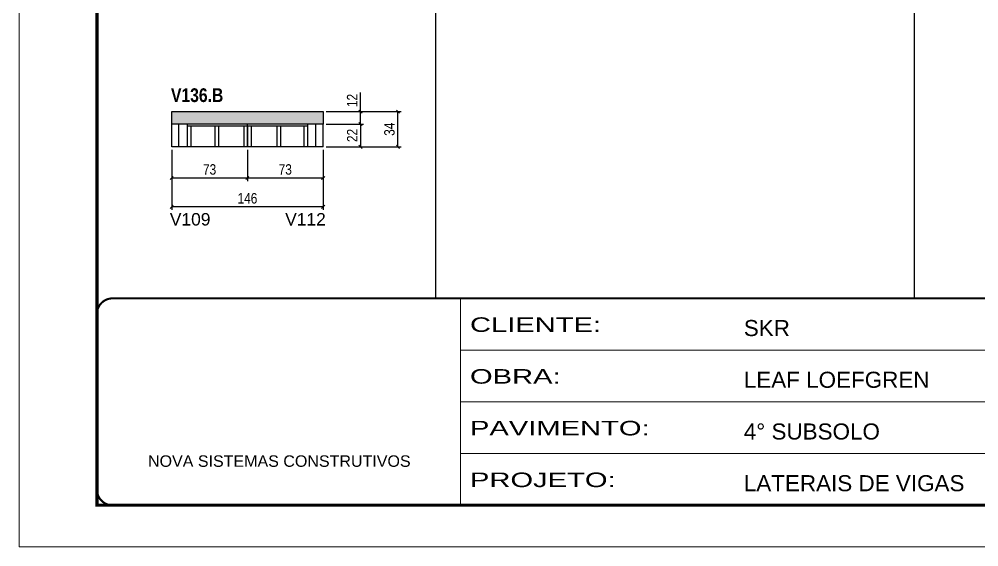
# Model space of a CAD drawing. Extents: x 3309 to 9590, y -2522 to 14608.
# Drawn here: x 8078 to 9003, y 11261 to 11769 of the extents above; entities that cross this region are included whole.
import ezdxf

# ---------------------------------------------------------------- set-up
doc = ezdxf.new("R2010")
doc.units = 0
doc.linetypes.add('CONTINUO', pattern=[0])
doc.linetypes.add('DASHED', pattern=[0.75, 0.5, -0.25])
for name, color, linetype in [('5', 5, 'Continuous'), ('COTA', 241, 'Continuous'), ('NOMENCLATURA', 7, 'Continuous'), ('Painéis', 200, 'Continuous'), ('SARR_2.2x7', 40, 'Continuous'), ('SARR_3.5x7', 81, 'Continuous')]:
    doc.layers.add(name, color=color, linetype=linetype)
doc.layers.add('Folhas', color=255, linetype='Continuous', lineweight=9)
doc.layers.add('SARRAFO DE PRESSAO', color=251, linetype='DASHED', lineweight=9)
doc.styles.add('ARIAL', font='arial.ttf')
doc.styles.add('COTA TECNICA', font='techl___.ttf', dxfattribs={"height": 10})
doc.styles.get("Standard").update_dxf_attribs({"font": 'arial.ttf'})
doc.styles.add('TECNICA', font='techb___.ttf', dxfattribs={"height": 10})
doc.styles.add('Tecnologia', font='')
doc.styles.get('Tecnologia').set_extended_font_data('Forgotten Futurist')
doc.dimstyles.new('PAINEL', dxfattribs={"dimtxt": 10, "dimasz": 3, "dimexe": 3, "dimexo": 3, "dimgap": 3, "dimtad": 1, "dimdec": 1, "dimzin": 12, "dimdsep": 46, "dimtxsty": 'COTA TECNICA', "dimblk1": 'OBLIQUE', "dimblk2": 'OBLIQUE', "dimsah": 1, "dimcen": 0.9, "dimclrd": 4, "dimclre": 4, "dimclrt": 240, "dimadec": 1, "dimazin": 3, "dimtfac": 1, "dimtdec": 1, "dimtmove": 0, "dimatfit": 3, "dimfxl": 1, "dimtolj": 1, "dimtzin": 12, "dimarcsym": 0})

# ---------------------------------------------------------------- blocks, each defined once
blk = doc.blocks.new('9999999999')
at = {"color": 30, "linetype": 'CONTINUO'}
for p, q in [((98564.56, 34230.21), (98564.56, 34429.45)), ((98564.56, 34379.64), (99583.98, 34379.64)), ((98564.56, 34329.83), (99487.98, 34329.83)), ((98564.56, 34280.02), (99487.98, 34280.02))]:
    blk.add_line(p, q, dxfattribs=at)
at = {"color": 30, "linetype": 'CONTINUO', "const_width": 2}
blk.add_lwpolyline([(99583.98, 34230.21), (99583.98, 34414.45, 0.414214), (99568.98, 34429.45), (98228.98, 34429.45, 0.414214), (98213.98, 34414.45), (98213.98, 34245.21, 0.414214), (98228.98, 34230.21), (99583.98, 34230.21)], format="xyb", dxfattribs=at)
at = {"layer": 'Folhas'}
blk.add_lwpolyline([(98138.98, 34190.21), (99623.98, 34190.21), (99623.98, 35240.21), (98138.98, 35240.21)], close=True, dxfattribs=at)
at = {"layer": 'Folhas', "color": 30, "const_width": 3}
blk.add_lwpolyline([(98213.98, 34230.21), (99583.98, 34230.21), (99583.98, 35200.21), (98213.98, 35200.21)], close=True, dxfattribs=at)
at = {"color": 7, "linetype": 'Continuous', "ltscale": 5, "style": 'ARIAL'}
for s, height, p in [('SKR', 15.483, (98837.68, 34393.13)), ('LEAF LOEFGREN', 15.4829, (98837.68, 34343.32)), ('4° SUBSOLO', 15.483, (98837.68, 34293.51)), ('NOVA SISTEMAS CONSTRUTIVOS', 11.0592, (98263.19, 34267.21)), ('LATERAIS DE VIGAS', 15.4829, (98837.68, 34243.7))]:
    blk.add_text(s, height=height, dxfattribs=at).set_placement(p)
at = {"layer": 'Folhas', "color": 7, "style": 'Tecnologia', "width": 1.5}
for s, p in [('CLIENTE:', (98573.65, 34397.17)), ('OBRA:', (98573.65, 34347.31)), ('PAVIMENTO:', (98573.65, 34297.5)), ('PROJETO:', (98573.65, 34247.69))]:
    blk.add_text(s, height=14, dxfattribs=at).set_placement(p)
blk = doc.blocks.new('_Oblique')
at = {"color": 0, "linetype": 'ByBlock', "lineweight": -2}
blk.add_line((-0.5, -0.5), (0.5, 0.5), dxfattribs=at)
blk = doc.blocks.new('*D388')
at = {"layer": 'COTA', "color": 4, "linetype": 'ByBlock', "lineweight": -2, "transparency": 16777216}
for p, q in [((8297.94, 11642.85), (8297.94, 11612.84)), ((8370.94, 11642.85), (8370.94, 11612.84)), ((8370.94, 11615.84), (8297.94, 11615.84))]:
    blk.add_line(p, q, dxfattribs=at)
at = {"layer": 'Defpoints', "color": 0, "linetype": 'ByBlock', "transparency": 16777216}
for p in [(8297.94, 11645.85), (8370.94, 11645.85), (8297.94, 11615.84)]:
    blk.add_point(p, dxfattribs=at)
at = {"layer": 'COTA', "color": 4, "linetype": 'ByBlock', "lineweight": -2, "transparency": 16777216, "xscale": 3, "yscale": 3, "zscale": 3, "rotation": 180}
blk.add_blockref('_Oblique', (8297.94, 11615.84), dxfattribs=at)
at = {"layer": 'COTA', "color": 4, "linetype": 'ByBlock', "lineweight": -2, "transparency": 16777216, "xscale": 3, "yscale": 3, "zscale": 3}
blk.add_blockref('_Oblique', (8370.94, 11615.84), dxfattribs=at)
at = {"layer": 'COTA', "color": 240, "linetype": 'ByBlock', "transparency": 16777216, "insert": (8334.44, 11624.06), "char_height": 10, "attachment_point": 5, "style": 'COTA TECNICA'}
blk.add_mtext('\\A1;73', dxfattribs=at)
blk = doc.blocks.new('*D389')
at = {"layer": 'COTA', "color": 4, "linetype": 'ByBlock', "lineweight": -2, "transparency": 16777216}
for p, q in [((8224.94, 11642.85), (8224.94, 11612.84)), ((8297.94, 11642.85), (8297.94, 11612.84)), ((8297.94, 11615.84), (8224.94, 11615.84))]:
    blk.add_line(p, q, dxfattribs=at)
at = {"layer": 'Defpoints', "color": 0, "linetype": 'ByBlock', "transparency": 16777216}
for p in [(8224.94, 11645.85), (8297.94, 11645.85), (8224.94, 11615.84)]:
    blk.add_point(p, dxfattribs=at)
at = {"layer": 'COTA', "color": 4, "linetype": 'ByBlock', "lineweight": -2, "transparency": 16777216, "xscale": 3, "yscale": 3, "zscale": 3, "rotation": 180}
blk.add_blockref('_Oblique', (8224.94, 11615.84), dxfattribs=at)
at = {"layer": 'COTA', "color": 4, "linetype": 'ByBlock', "lineweight": -2, "transparency": 16777216, "xscale": 3, "yscale": 3, "zscale": 3}
blk.add_blockref('_Oblique', (8297.94, 11615.84), dxfattribs=at)
at = {"layer": 'COTA', "color": 240, "linetype": 'ByBlock', "transparency": 16777216, "insert": (8261.44, 11624.06), "char_height": 10, "attachment_point": 5, "style": 'COTA TECNICA'}
blk.add_mtext('\\A1;73', dxfattribs=at)
blk = doc.blocks.new('*D390')
at = {"layer": 'COTA', "color": 4, "linetype": 'ByBlock', "lineweight": -2, "transparency": 16777216}
for p, q in [((8224.94, 11642.85), (8224.94, 11585.13)), ((8370.94, 11642.85), (8370.94, 11585.13)), ((8370.94, 11588.13), (8224.94, 11588.13))]:
    blk.add_line(p, q, dxfattribs=at)
at = {"layer": 'Defpoints', "color": 0, "linetype": 'ByBlock', "transparency": 16777216}
for p in [(8224.94, 11645.85), (8370.94, 11645.85), (8224.94, 11588.13)]:
    blk.add_point(p, dxfattribs=at)
at = {"layer": 'COTA', "color": 4, "linetype": 'ByBlock', "lineweight": -2, "transparency": 16777216, "xscale": 3, "yscale": 3, "zscale": 3, "rotation": 180}
blk.add_blockref('_Oblique', (8224.94, 11588.13), dxfattribs=at)
at = {"layer": 'COTA', "color": 4, "linetype": 'ByBlock', "lineweight": -2, "transparency": 16777216, "xscale": 3, "yscale": 3, "zscale": 3}
blk.add_blockref('_Oblique', (8370.94, 11588.13), dxfattribs=at)
at = {"layer": 'COTA', "color": 240, "linetype": 'ByBlock', "transparency": 16777216, "insert": (8297.94, 11596.23), "char_height": 10, "attachment_point": 5, "style": 'COTA TECNICA'}
blk.add_mtext('\\A1;146', dxfattribs=at)
blk = doc.blocks.new('*D391')
at = {"layer": 'COTA', "color": 4, "lineweight": -2, "transparency": 16777216}
for p, q in [((8373.94, 11667.85), (8409.96, 11667.85)), ((8406.96, 11667.85), (8406.96, 11645.85)), ((8373.94, 11645.85), (8409.96, 11645.85))]:
    blk.add_line(p, q, dxfattribs=at)
at = {"layer": 'Defpoints', "color": 0, "transparency": 16777216}
for p in [(8370.94, 11667.85), (8370.94, 11645.85), (8406.96, 11645.85)]:
    blk.add_point(p, dxfattribs=at)
at = {"layer": 'COTA', "color": 4, "lineweight": -2, "transparency": 16777216, "xscale": 3, "yscale": 3, "zscale": 3}
for p, rotation in [((8406.96, 11667.85), 90), ((8406.96, 11645.85), 270)]:
    blk.add_blockref('_Oblique', p, dxfattribs=dict(at, rotation=rotation))
at = {"layer": 'COTA', "color": 240, "transparency": 16777216, "insert": (8398.96, 11656.85), "char_height": 10, "attachment_point": 5, "rotation": 90, "style": 'COTA TECNICA'}
blk.add_mtext('\\A1;22', dxfattribs=at)
blk = doc.blocks.new('*D392')
at = {"layer": 'COTA', "color": 4, "lineweight": -2, "transparency": 16777216}
for p, q in [((8406.96, 11679.85), (8406.96, 11698.17)), ((8373.94, 11679.85), (8409.96, 11679.85)), ((8406.96, 11667.85), (8406.96, 11679.85)), ((8373.94, 11667.85), (8409.96, 11667.85))]:
    blk.add_line(p, q, dxfattribs=at)
at = {"layer": 'Defpoints', "color": 0, "transparency": 16777216}
for p in [(8370.94, 11679.85), (8406.96, 11679.85), (8370.94, 11667.85)]:
    blk.add_point(p, dxfattribs=at)
at = {"layer": 'COTA', "color": 4, "lineweight": -2, "transparency": 16777216, "xscale": 3, "yscale": 3, "zscale": 3}
for p, rotation in [((8406.96, 11679.85), 90), ((8406.96, 11667.85), 270)]:
    blk.add_blockref('_Oblique', p, dxfattribs=dict(at, rotation=rotation))
at = {"layer": 'COTA', "color": 240, "transparency": 16777216, "insert": (8398.9, 11690.51), "char_height": 10, "attachment_point": 5, "rotation": 90, "style": 'COTA TECNICA'}
blk.add_mtext('\\A1;12', dxfattribs=at)
blk = doc.blocks.new('*D393')
at = {"layer": 'COTA', "color": 4, "lineweight": -2, "transparency": 16777216}
for p, q in [((8373.94, 11679.85), (8446.1, 11679.85)), ((8443.1, 11645.85), (8443.1, 11679.85)), ((8373.94, 11645.85), (8446.1, 11645.85))]:
    blk.add_line(p, q, dxfattribs=at)
at = {"layer": 'Defpoints', "color": 0, "transparency": 16777216}
for p in [(8370.94, 11679.85), (8443.1, 11679.85), (8370.94, 11645.85)]:
    blk.add_point(p, dxfattribs=at)
at = {"layer": 'COTA', "color": 4, "lineweight": -2, "transparency": 16777216, "xscale": 3, "yscale": 3, "zscale": 3}
for p, rotation in [((8443.1, 11679.85), 90), ((8443.1, 11645.85), 270)]:
    blk.add_blockref('_Oblique', p, dxfattribs=dict(at, rotation=rotation))
at = {"layer": 'COTA', "color": 240, "transparency": 16777216, "insert": (8434.88, 11662.85), "char_height": 10, "attachment_point": 5, "rotation": 90, "style": 'COTA TECNICA'}
blk.add_mtext('\\A1;34', dxfattribs=at)

msp = doc.modelspace()

# ---------------------------------------------------------------- hatches: boundary and pattern name
at = {"layer": 'COTA'}
h = msp.add_hatch(dxfattribs=at)
h.set_pattern_fill('AR-CONC', color=256, scale=0.03)
h.set_pattern_definition([(50, (-10.166, 0), (5.46554, -0.4781726), [0.5715, -6.2865]), (355, (-10.166, 0), (-1.0573026, 5.7317054), [0.4572, -5.0292175]), (100.451445, (-9.711, -0.04), (4.4082374, 5.2535326), [0.4857003, -5.3427073]), (46.1842, (-10.166, 1.524), (8.1323712, -1.2612698), [0.85725, -9.42975]), (96.63556, (-9.4885, 1.419), (7.122124, 7.4227837), [0.7285507, -8.0140682]), (351.18415, (-10.166, 1.524), (7.122124, 7.4227837), [0.685799, -7.543792]), (21, (-9.404, 1.143), (4.5484317, -3.067956), [0.5715, -6.2865]), (326, (-9.404, 1.143), (1.8540609, 5.525639), [0.4572, -5.0292]), (71.451445, (-9.025, 0.8873), (6.4024926, 2.457683), [0.4857003, -5.3426981]), (37.5, (-10.1662, 0), (0.0926581, 2.53665117), [0, -4.96824, 0, -5.1054, 0, -5.04825]), (7.5, (-10.1662, 0), (2.0045899, 3.00541724), [0, -2.91084, 0, -4.85394, 0, -1.92405]), (327.5, (-11.8655, 0), (4.06771786, -0.17186232), [0, -1.905, 0, -5.9436, 0, -7.8867]), (317.5, (-12.6275, 0), (4.4438754, 0.7627947), [0, -2.4765, 0, -3.94716, 0, -5.6007])])
h.paths.add_polyline_path([(8224.94, 11679.85), (8224.94, 11667.85), (8370.94, 11667.85), (8370.94, 11679.85)])

# ---------------------------------------------------------------- linework, layer by layer
for p, q in [((8479.39, 12270.71), (8479.39, 11499.95)), ((8940.85, 12270.71), (8940.85, 11499.95)), ((8224.94, 11667.85), (8224.94, 11679.85)), ((8224.94, 11679.85), (8370.94, 11679.85)), ((8370.94, 11679.85), (8370.94, 11667.85))]:
    msp.add_line(p, q, dxfattribs=at)
at = {"layer": 'Painéis', "linetype": 'ByBlock'}
for p, q in [((8370.94, 11667.85), (8224.94, 11667.85)), ((8224.94, 11645.85), (8224.94, 11667.85)), ((8297.94, 11645.85), (8297.94, 11667.85)), ((8370.94, 11645.85), (8370.94, 11667.85)), ((8370.94, 11645.85), (8224.94, 11645.85))]:
    msp.add_line(p, q, dxfattribs=at)
at = {"layer": 'SARR_2.2x7', "linetype": 'Continuous'}
for p, q in [((8231.94, 11645.85), (8231.94, 11667.85)), ((8297.94, 11665.65), (8239.94, 11665.65)), ((8355.94, 11665.65), (8297.94, 11665.65)), ((8363.94, 11645.85), (8363.94, 11667.85))]:
    msp.add_line(p, q, dxfattribs=at)
at = {"layer": 'SARR_3.5x7'}
for p, q in [((8239.94, 11667.85), (8239.94, 11645.85)), ((8243.44, 11665.65), (8243.44, 11645.85)), ((8266.51, 11665.65), (8266.51, 11645.85)), ((8270.01, 11665.65), (8270.01, 11645.85)), ((8294.44, 11665.65), (8294.44, 11645.85)), ((8297.94, 11665.65), (8297.94, 11645.85)), ((8301.44, 11665.65), (8301.44, 11645.85)), ((8326.23, 11665.65), (8326.23, 11645.85)), ((8329.73, 11665.65), (8329.73, 11645.85)), ((8352.44, 11665.65), (8352.44, 11645.85)), ((8355.94, 11667.85), (8355.94, 11645.85))]:
    msp.add_line(p, q, dxfattribs=at)

# ---------------------------------------------------------------- block references
at = {"layer": 'SARRAFO DE PRESSAO', "color": 6, "linetype": 'ByBlock'}
msp.add_blockref('9999999999', (-90061.11, -22929.5), dxfattribs=at)

# ---------------------------------------------------------------- texts
at = {"layer": '5', "linetype": 'Continuous'}
for s, p in [('V109', (8223.14, 11570.12)), ('V112', (8334.36, 11570.12))]:
    msp.add_text(s, height=12, rotation=0.00004, dxfattribs=at).set_placement(p)
at = {"layer": 'NOMENCLATURA', "style": 'TECNICA'}
msp.add_text('V136.B', height=13.2, dxfattribs=at).set_placement((8224.22, 11689.04))

# ---------------------------------------------------------------- dimensions: what is measured, and where the dimension line sits
at = {"layer": 'COTA'}
for base, p1, p2, picture, middle in [((8406.96, 11679.85), (8370.94, 11667.85), (8370.94, 11679.85), '*D392', (8398.9, 11690.51)), ((8443.1, 11679.85), (8370.94, 11645.85), (8370.94, 11679.85), '*D393', (8434.88, 11662.85)), ((8406.96, 11645.85), (8370.94, 11667.85), (8370.94, 11645.85), '*D391', (8398.96, 11656.85))]:
    dim = msp.add_linear_dim(base=base, p1=p1, p2=p2, angle=90, dimstyle='PAINEL', dxfattribs=at)
    dim.commit()
    dim.dimension.update_dxf_attribs({"geometry": picture, "text_midpoint": middle})
at = {"layer": 'COTA', "linetype": 'ByBlock'}
dim = msp.add_linear_dim(base=(8224.94, 11615.84), p1=(8297.94, 11645.85), p2=(8224.94, 11645.85), angle=180, dimstyle='PAINEL', override={"dimtmove": 1}, dxfattribs=at)
dim.commit()
dim.dimension.update_dxf_attribs({"geometry": '*D389', "text_midpoint": (8261.44, 11624.06)})
for base, p2, picture, middle in [((8224.94, 11588.13), (8224.94, 11645.85), '*D390', (8297.94, 11596.23)), ((8297.94, 11615.84), (8297.94, 11645.85), '*D388', (8334.44, 11624.06))]:
    dim = msp.add_linear_dim(base=base, p1=(8370.94, 11645.85), p2=p2, angle=180, dimstyle='PAINEL', dxfattribs=at)
    dim.commit()
    dim.dimension.update_dxf_attribs({"geometry": picture, "text_midpoint": middle})

doc.saveas('drawing.dxf')
